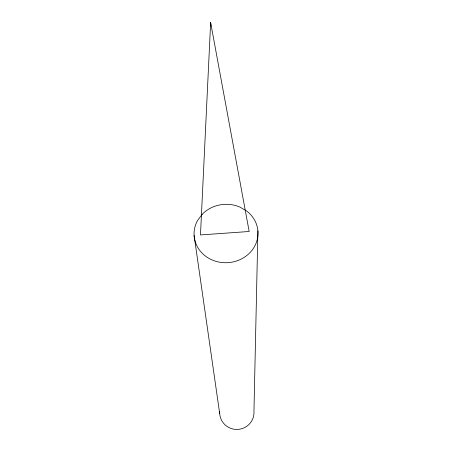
<?xml version="1.0" encoding="UTF-8"?>
<svg xmlns="http://www.w3.org/2000/svg" width="452" height="452" viewBox="0 0 452 452"><rect width="100%" height="100%" fill="white"/><g stroke="black" fill="none" stroke-linecap="round" stroke-linejoin="round"><path stroke-width="0.68" d="M257.906 230.87L253.956 411.134A17.176 16.961 -3.1 0 1 237.091 429.44A17.176 16.961 -3.1 0 1 219.678 411.687M210.643 22.6L200.479 234.944L249.165 231.492L210.643 22.6L210.869 26.103M194.094 235.396L219.695 413.586M202.163 214.321L197.496 220.616A31.985 29.199 -3.5 0 0 209.344 258.606A31.985 29.199 -3.5 0 0 251.883 250.453A31.985 29.199 -3.5 0 0 246.865 211.152L239.955 207.089A31.985 29.199 -3.5 0 0 202.163 214.321"/></g></svg>
